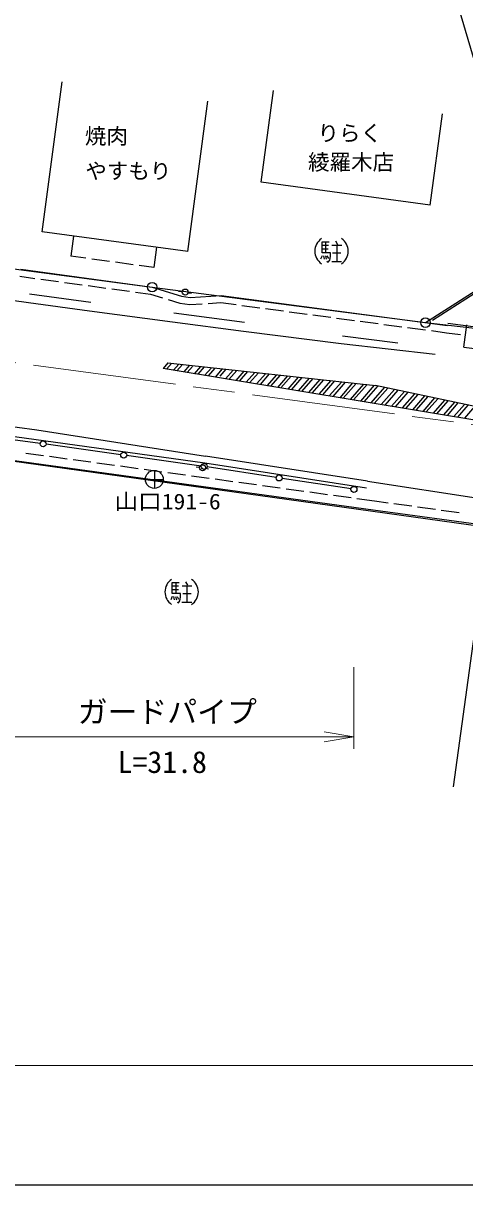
# Model space of a CAD drawing. Units: millimetres, scale not verified. Extents: x 40000 to 680000, y 20000 to 380000.
# Drawn here: x 271808 to 308785, y 205000 to 302268 of the extents above; entities that cross this region are included whole.
import ezdxf
from ezdxf.enums import TextEntityAlignment as Align

# ---------------------------------------------------------------- set-up
doc = ezdxf.new("R2010")
doc.units = ezdxf.units.MM
doc.header["$LTSCALE"] = 1000
doc.linetypes.add('CHAIN', pattern=[18.5, 12, -1.5, 3.5, -1.5])
for name, color, linetype, lineweight in [('M-BGD', 7, 'Continuous', 25), ('M-BMK', 2, 'CHAIN', 13), ('M-BMK-ROW', 30, 'Continuous', 25), ('M-BMK-SRVR', 3, 'Continuous', 25), ('M-STR-HTXT', 7, 'Continuous', 13), ('M-STR-STRC', 7, 'Continuous', 25), ('M-TTL-BAND', 7, 'Continuous', 25)]:
    doc.layers.add(name, color=color, linetype=linetype, lineweight=lineweight)
doc.styles.add('ＭＳ ゴシック', font='')
doc.styles.get('ＭＳ ゴシック').set_extended_font_data('MS Gothic')

# ---------------------------------------------------------------- blocks, each defined once
blk = doc.blocks.new('open_arrow')
at = {"color": 0, "linetype": 'Continuous', "lineweight": -2}
blk.add_lwpolyline([(7.5, 1.25), (0, 0), (7.5, -1.25)], dxfattribs=at)

msp = doc.modelspace()

# ---------------------------------------------------------------- linework, layer by layer
at = {"layer": 'M-BGD'}
for p, q in [((273394, 284787), (275075, 297374)), ((285587, 283158), (287268, 295745)), ((291722, 288968), (292761, 296631)), ((305876, 287020), (306914, 294682)), ((305876, 287020), (291722, 288968)), ((285587, 283158), (273394, 284787)), ((276024, 284436), (275797, 282748)), ((297948, 284034), (298123, 283740)), ((282978, 283507), (282751, 281813)), ((296829, 283031), (296829, 283969)), ((296829, 283969), (297415, 283969)), ((296829, 283678), (297360, 283678)), ((296829, 283384), (297356, 283384)), ((297127, 283969), (297127, 283031)), ((297657, 283678), (298478, 283678)), ((297657, 283678), (298472, 283678)), ((298061, 283678), (298061, 282327)), ((277044, 282580), (275797, 282748)), ((279026, 282314), (277539, 282513)), ((281008, 282047), (279521, 282247)), ((296832, 282795), (296715, 282505)), ((297537, 283031), (296829, 283031)), ((296949, 282797), (297010, 282505)), ((297126, 282795), (297184, 282507)), ((297243, 282795), (297360, 282560)), ((297246, 282330), (297356, 282268)), ((297356, 282268), (297479, 282437)), ((297479, 282437), (297537, 282728)), ((297537, 282728), (297537, 283031)), ((297654, 282327), (298469, 282327)), ((297715, 283031), (298414, 283031)), ((271597, 281670), (282606, 280168)), ((282751, 281813), (281504, 281980)), ((271519, 281075), (272787, 280902)), ((273283, 280834), (274769, 280631)), ((275264, 280564), (276750, 280361)), ((277246, 280293), (278732, 280091)), ((282606, 280168), (285058, 279425)), ((305492, 277194), (311012, 280738)), ((306095, 277398), (311205, 280678)), ((272346, 279617), (277461, 278922)), ((279228, 280023), (280714, 279820)), ((281209, 279753), (282478, 279580)), ((282478, 279580), (283461, 279282)), ((285123, 279767), (284819, 279816)), ((285058, 279425), (285777, 279311)), ((285616, 279698), (285888, 279657)), ((285777, 279311), (288378, 279472)), ((288378, 279472), (307336, 276949)), ((283940, 279137), (284923, 278839)), ((284923, 278839), (285749, 278708)), ((285749, 278708), (286803, 278773)), ((287302, 278804), (288357, 278869)), ((288357, 278869), (289629, 278700)), ((290125, 278634), (291612, 278436)), ((292107, 278370), (293594, 278172)), ((284419, 278018), (290343, 277237)), ((294090, 278106), (295577, 277909)), ((296072, 277843), (297559, 277645)), ((298055, 277579), (299542, 277381)), ((300037, 277315), (301524, 277117)), ((302020, 277051), (303507, 276853)), ((304002, 276787), (305489, 276589)), ((305985, 276523), (307257, 276354)), ((307257, 276354), (308426, 276204)), ((307359, 277148), (319794, 275549)), ((308720, 275153), (308970, 277013)), ((298553, 276099), (303175, 275490)), ((308720, 275153), (317640, 273956)), ((268024, 268078), (273515, 267339)), ((301114, 261505), (260057, 267130)), ((273515, 267339), (287011, 265451)), ((273504, 266045), (272018, 266249)), ((275486, 265773), (274000, 265977)), ((277467, 265502), (275981, 265706)), ((279449, 265230), (277963, 265434)), ((281430, 264959), (279944, 265163)), ((283412, 264687), (281926, 264891)), ((285393, 264416), (283907, 264620)), ((286577, 265062), (286291, 265099)), ((287011, 265451), (300559, 263372)), ((287072, 265000), (287335, 264965)), ((287375, 264144), (285889, 264348)), ((289356, 263873), (287870, 264077)), ((291338, 263602), (289852, 263805)), ((293319, 263330), (291833, 263534)), ((295301, 263059), (293815, 263262)), ((297282, 262787), (295796, 262991)), ((299264, 262516), (297778, 262719)), ((301216, 262248), (299759, 262448)), ((302359, 262090), (301216, 262248)), ((304341, 261817), (302855, 262022)), ((306322, 261543), (304836, 261748)), ((325678, 258113), (301114, 261505)), ((308303, 261269), (306817, 261475)), ((307831, 238337), (310711, 259230)), ((284277, 254500), (284277, 255438)), ((284277, 255438), (284862, 255438)), ((284277, 255147), (284807, 255147)), ((284277, 254853), (284804, 254853)), ((284574, 255438), (284574, 254500)), ((285104, 255147), (285926, 255147)), ((285104, 255147), (285919, 255147)), ((285395, 255503), (285570, 255208)), ((285509, 255147), (285509, 253795)), ((284279, 254264), (284162, 253974)), ((284985, 254500), (284277, 254500)), ((284397, 254266), (284457, 253974)), ((284573, 254264), (284632, 253976)), ((284690, 254264), (284808, 254029)), ((284804, 253737), (284927, 253905)), ((284927, 253905), (284985, 254196)), ((284985, 254196), (284985, 254500)), ((285163, 254500), (285861, 254500)), ((284694, 253799), (284804, 253737)), ((285101, 253795), (285916, 253795))]:
    msp.add_line(p, q, dxfattribs=at)
for centre in [(285373, 279755), (286826, 265043)]:
    msp.add_circle(centre, 250, dxfattribs=at)
for centre, start, end in [((297489, 283178), 123.85503, 236.14497), ((297761, 283178), 303.85503, 56.14497), ((284937, 254647), 123.85503, 236.14497), ((285208, 254647), 303.85503, 56.14497)]:
    msp.add_arc(centre, 1264, start, end, dxfattribs=at)
at = {"layer": 'M-BMK'}
msp.add_line((235997, 278601), (328825, 266038), dxfattribs=at)
at = {"layer": 'M-BMK-ROW'}
for points in [[(248247, 284712), (282606, 280168), (305492, 277194), (319794, 275549), (320530, 276087), (321766, 275942), (323251, 275767), (323630, 275084), (353031, 271202), (359563, 270440), (365579, 269873), (379951, 269493), (391107, 270042), (400529, 271021), (410468, 272571), (423366, 275447), (432469, 278037), (466093, 289213), (480363, 293949), (509956, 303808), (529640, 310863), (532262, 311805), (547242, 316297), (553826, 318528)], [(65317, 293667), (90134, 290293), (114185, 286995), (162019, 280483), (227461, 271532), (260230, 267107), (330116, 257372)]]:
    msp.add_lwpolyline(points, dxfattribs=at)
for centre in [(282606, 280168), (305492, 277194)]:
    msp.add_circle(centre, 400, dxfattribs=at)
at = {"layer": 'M-BMK-SRVR'}
for p, q in [((282787, 264817), (282787, 263317)), ((282039, 264067), (283537, 264067))]:
    msp.add_line(p, q, dxfattribs=at)
msp.add_circle((282787, 264067), 750, dxfattribs=at)
at = {"layer": 'M-STR-HTXT'}
for p, q in [((299507, 248354), (299507, 241500)), ((267984, 242500), (299507, 242500)), ((65317, 215000), (374971, 215000))]:
    msp.add_line(p, q, dxfattribs=at)
at = {"layer": 'M-STR-STRC'}
for p, q in [((307883, 304903), (317730, 271301)), ((263330, 280147), (272245, 278873)), ((272245, 278873), (277360, 278179)), ((277360, 278179), (284321, 277274)), ((284321, 277274), (290245, 276494)), ((290245, 276494), (298434, 275462)), ((298434, 275462), (306315, 274552)), ((283925, 273816), (283520, 273351)), ((322894, 266840), (283520, 273351)), ((284229, 273783), (283810, 273303)), ((283925, 273816), (301300, 271939)), ((284835, 273718), (284390, 273208)), ((285138, 273685), (284680, 273160)), ((285745, 273620), (285260, 273064)), ((285990, 273521), (285550, 273016)), ((286654, 273521), (286130, 272920)), ((286957, 273488), (286420, 272872)), ((287564, 273423), (287000, 272777)), ((287867, 273390), (287290, 272729)), ((288473, 273325), (287870, 272633)), ((288777, 273292), (288265, 272705)), ((289383, 273226), (288740, 272489)), ((289686, 273194), (289030, 272442)), ((290293, 273128), (289610, 272346)), ((290596, 273095), (289900, 272298)), ((291202, 273030), (290480, 272202)), ((291505, 272997), (290770, 272154)), ((292112, 272932), (291350, 272059)), ((292415, 272899), (291640, 272011)), ((293021, 272833), (292220, 271915)), ((293324, 272800), (292510, 271867)), ((293931, 272735), (293090, 271771)), ((294234, 272702), (293380, 271724)), ((294840, 272637), (293960, 271628)), ((295144, 272604), (294250, 271580)), ((295750, 272538), (294830, 271484)), ((296053, 272506), (295120, 271436)), ((296660, 272440), (295700, 271341)), ((296963, 272407), (295990, 271293)), ((297569, 272342), (296570, 271197)), ((297872, 272309), (296860, 271149)), ((298479, 272243), (297440, 271053)), ((298782, 272211), (297730, 271006)), ((299388, 272145), (298310, 270910)), ((299692, 272112), (298601, 270862)), ((300298, 272047), (299181, 270766)), ((300601, 272014), (299471, 270718)), ((301208, 271949), (300051, 270623)), ((301495, 271897), (300341, 270575)), ((302054, 271778), (300921, 270479)), ((302334, 271719), (301211, 270431)), ((322961, 267335), (301300, 271939)), ((302894, 271600), (301791, 270335)), ((303174, 271540), (302081, 270287)), ((303734, 271421), (302661, 270192)), ((304014, 271362), (302951, 270144)), ((304573, 271243), (303531, 270048)), ((304853, 271184), (303821, 270000)), ((305413, 271065), (304401, 269904)), ((305693, 271005), (304691, 269857)), ((306253, 270886), (305271, 269761)), ((306533, 270827), (305561, 269713)), ((307092, 270708), (306141, 269617)), ((307372, 270648), (306431, 269569)), ((307932, 270529), (307011, 269474)), ((308212, 270470), (307301, 269426)), ((308772, 270351), (307881, 269330)), ((309052, 270291), (308171, 269282)), ((309611, 270172), (308751, 269186)), ((268055, 268872), (272946, 268209)), ((273227, 267075), (268232, 267747)), ((272946, 268209), (287084, 266021)), ((279973, 266132), (273722, 267007)), ((286720, 265188), (280468, 266063)), ((300632, 263915), (287084, 266021)), ((292990, 264230), (287214, 265116)), ((299260, 263268), (293484, 264154)), ((300632, 263915), (310099, 262457))]:
    msp.add_line(p, q, dxfattribs=at)
for centre in [(273474, 267042), (280221, 266098), (286967, 265154), (293237, 264192), (299507, 263230)]:
    msp.add_circle(centre, 250, dxfattribs=at)
at = {"layer": 'M-TTL-BAND'}
msp.add_line((40000, 205000), (579000, 205000), dxfattribs=at)

# ---------------------------------------------------------------- block references
at = {"layer": 'M-STR-HTXT', "xscale": 333, "yscale": 333, "rotation": 180}
msp.add_blockref('open_arrow', (299507, 242500), dxfattribs=at)

# ---------------------------------------------------------------- texts
at = {"layer": 'M-BGD', "style": 'ＭＳ ゴシック'}
for s, p in [('りらく', (299155, 293065)), ('焼肉', (278773, 292819)), ('綾羅木店', (299263, 290638)), ('やすもり', (280609, 289897))]:
    msp.add_text(s, height=1320, dxfattribs=at).set_placement(p, align=Align.MIDDLE_CENTER)
at = {"layer": 'M-BMK-SRVR', "style": 'ＭＳ ゴシック', "width": 1.1}
msp.add_text('山口191-6', height=1320, dxfattribs=at).set_placement((279446, 261159), align=Align.BOTTOM_LEFT)
at = {"layer": 'M-STR-HTXT', "style": 'ＭＳ ゴシック'}
msp.add_text('ガードパイプ', height=1833, dxfattribs=at).set_placement((283869, 244606), align=Align.MIDDLE_CENTER)
msp.add_text('L=31.8', height=1833, dxfattribs=at).set_placement((283450, 238933), align=Align.BOTTOM_CENTER)

doc.saveas('drawing.dxf')
